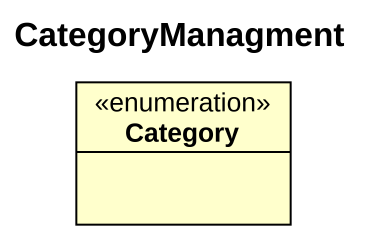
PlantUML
@startuml
title CategoryManagment
hide circle
hide empty members
enum Category
@enduml
